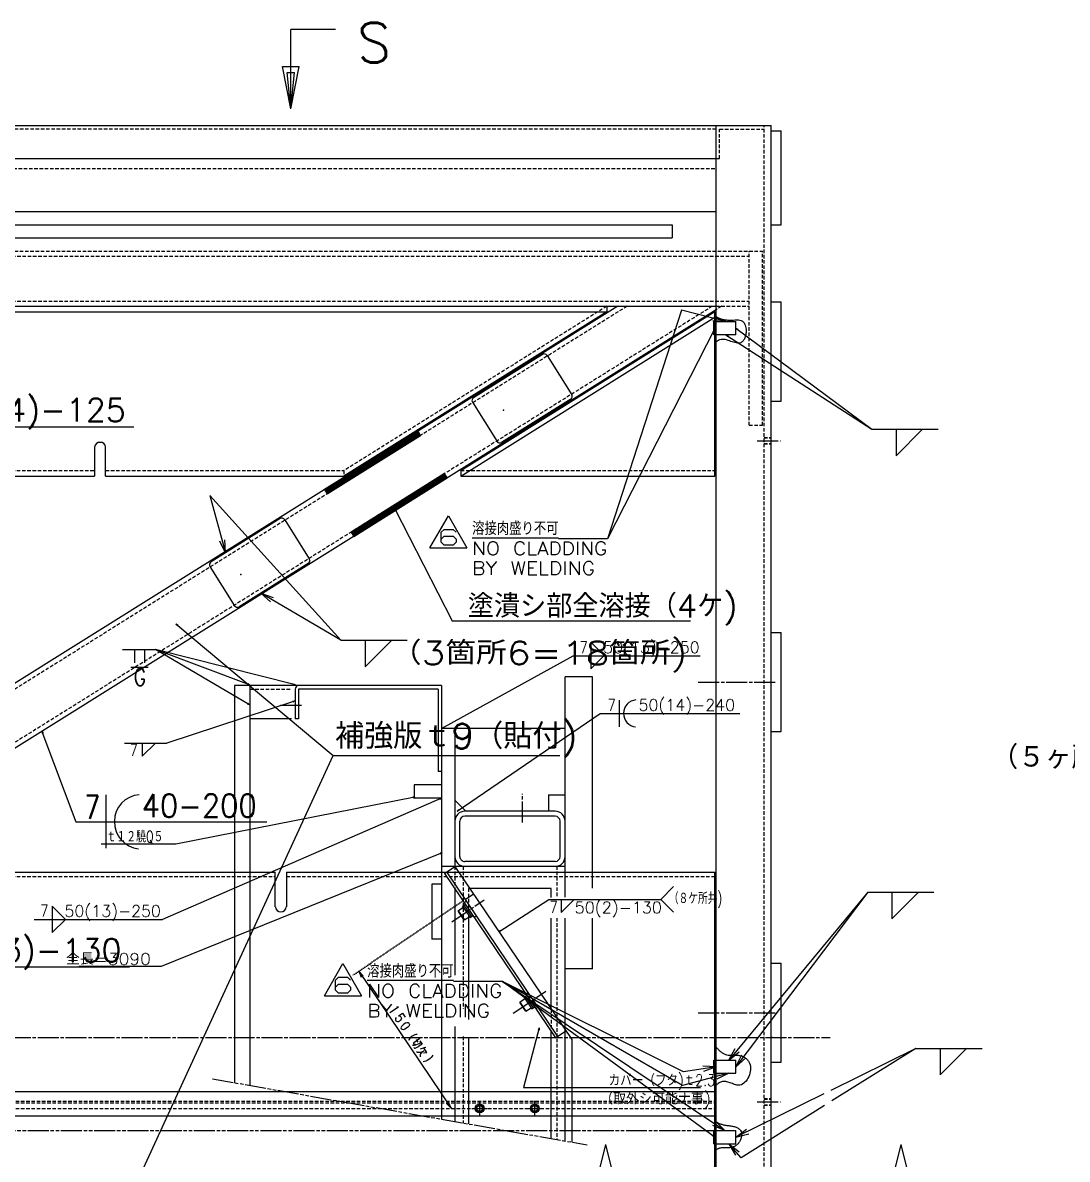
# Model space of a CAD drawing. Header units: inches. Extents: x -3285 to 2472, y -2323 to 2240.
# Drawn here: x 279 to 1227, y 1209 to 2240 of the extents above; entities that cross this region are included whole.
import ezdxf
from ezdxf.enums import TextEntityAlignment as Align

# ---------------------------------------------------------------- set-up
doc = ezdxf.new("R2010")
doc.units = ezdxf.units.IN
doc.header["$MEASUREMENT"] = 0
for name, pattern in [('CENTERLINE', [25.4, 19.05, -1.5875, 3.175, -1.5875]), ('DASHED', [4.7625, 3.175, -1.5875]), ('GAP', [2541.524, 0, -1.524, 2540]), ('PHANTOM', [30.1625, 19.05, -1.5875, 3.175, -1.5875, 3.175, -1.5875]), ('SOLID', [0])]:
    doc.linetypes.add(name, pattern=pattern)
for name, color, linetype in [('0$C$L0$V_1_', 7, 'SOLID'), ('0$C$L0$V_DRAWING', 7, 'SOLID'), ('0$C$L0$V_PV', 7, 'SOLID'), ('Layer11$C$L11$V_1_', 52, 'SOLID'), ('Layer11$C$L11$V_DRAWING', 52, 'SOLID'), ('Layer11$C$L11$V_PV', 52, 'SOLID'), ('Layer12$C$L12$V_1_', 52, 'SOLID'), ('Layer12$C$L12$V_PV', 52, 'SOLID'), ('Layer13$C$L13$V_1_', 52, 'SOLID'), ('Layer13$C$L13$V_PV', 52, 'SOLID'), ('Layer14$C$L14$V_1_', 52, 'SOLID'), ('Layer14$C$L14$V_PV', 52, 'SOLID'), ('Layer21$C$L21$V_1_', 2, 'SOLID'), ('Layer21$C$L21$V_DRAWING', 2, 'SOLID'), ('Layer21$C$L21$V_PV', 2, 'SOLID'), ('Layer7$C$L7$V_PV', 52, 'SOLID'), ('Layer8$C$L8$V_1_', 40, 'SOLID'), ('Layer8$C$L8$V_DRAWING', 40, 'SOLID'), ('Layer8$C$L8$V_PV', 40, 'SOLID'), ('Layer9$C$L9$V_1_', 254, 'SOLID')]:
    doc.layers.add(name, color=color, linetype=linetype)
doc.styles.add('CADRASTD', font='txt', dxfattribs={"bigfont": 'bigfont'})
doc.dimstyles.new('DIM2', dxfattribs={"dimtxt": 0.156, "dimasz": 2, "dimexe": 0, "dimexo": 0, "dimgap": 0.078, "dimtad": 3, "dimzin": 0, "dimdsep": 46, "dimtxsty": 'CADRASTD', "dimblk": 'CADRA_ARROW22_5OPEN', "dimblk1": 'CADRA_ARROW22_5OPEN', "dimblk2": 'CADRA_ARROW22_5OPEN', "dimcen": 0.09, "dimaunit": 1, "dimadec": 17154, "dimazin": 0, "dimtfac": 1, "dimtofl": 0, "dimtmove": 0, "dimatfit": 3, "dimldrblk": 'CADRA_ARROW22_5OPEN', "dimfxl": 1, "dimtolj": 1, "dimtzin": 0, "dimarcsym": 0})

# ---------------------------------------------------------------- blocks, each defined once
blk = doc.blocks.new('TAB102_SYM015')
at = {"layer": 'Layer11$C$L11$V_DRAWING'}
for p, q in [((1.71, 2.35), (2.16, 2.8)), ((1.71, 0.85), (1.71, 2.35)), ((1.71, 1.3), (2.16, 1.75)), ((2.16, 2.8), (3.51, 2.8)), ((2.16, 1.75), (3.51, 1.75)), ((3.51, 2.8), (3.96, 2.35)), ((3.51, 1.75), (3.96, 1.3)), ((2.16, 0.4), (1.71, 0.85)), ((3.51, 0.4), (2.16, 0.4)), ((3.96, 0.85), (3.51, 0.4)), ((3.96, 1.3), (3.96, 0.85))]:
    blk.add_line(p, q, dxfattribs=at)
at = {"layer": 'Layer21$C$L21$V_DRAWING'}
for p, q in [((0, 0), (2.8, 4.85)), ((2.8, 4.85), (5.6, 0)), ((0, 0), (5.6, 0))]:
    blk.add_line(p, q, dxfattribs=at)
blk = doc.blocks.new('CADRA_ARROW22_5OPEN')
at = {"layer": 'Layer8$C$L8$V_DRAWING', "color": 6}
for q in [(-0.99, 0), (-0.98, 0.2), (-0.98, -0.2)]:
    blk.add_line((0, 0), q, dxfattribs=at)
blk = doc.blocks.new('BLOCK34')
at = {"layer": 'Layer21$C$L21$V_DRAWING', "color": 20}
for p, q in [((3138, -190), (3138, -178)), ((3138, -178), (3140, -178)), ((3140, -178), (3158, -178)), ((3158, -190), (3158, -178)), ((3140, -190), (3138, -190)), ((3158, -190), (3140, -190)), ((3138, -848), (3145, -848)), ((3138, -860), (3138, -848)), ((3145, -848), (3158, -848)), ((3158, -860), (3158, -848)), ((3138, -860), (3145, -860)), ((3145, -860), (3158, -860)), ((3138, -912), (3145, -912)), ((3138, -924), (3138, -912)), ((3145, -912), (3158, -912)), ((3158, -924), (3158, -912)), ((3138, -924), (3145, -924)), ((3145, -924), (3158, -924))]:
    blk.add_line(p, q, dxfattribs=at)
blk = doc.blocks.new('BLOCK36')
at = {"layer": '0$C$L0$V_DRAWING'}
blk.add_point((0, 0), dxfattribs=at)
blk.add_point((0, 0), dxfattribs=at)
blk.add_point((0, 0), dxfattribs=at)
blk.add_point((0, 0), dxfattribs=at)
at = {"layer": 'Layer21$C$L21$V_DRAWING', "color": 20}
for p, q in [((-20, 21), (-20, -21)), ((57, 24), (-17, 24)), ((60, 21), (60, -21)), ((57, -24), (-17, -24))]:
    blk.add_line(p, q, dxfattribs=at)
for centre, start, end in [((-17, 21), 90, 180), ((57, 21), 0, 90), ((-17, -21), 180, 269.9999), ((57, -21), 269.9999, 360)]:
    blk.add_arc(centre, 3, start, end, dxfattribs=at)
blk = doc.blocks.new('BLOCK35')
at = {"layer": '0$C$L0$V_DRAWING', "xscale": 1.000000010567625, "yscale": 1.000000010567625, "zscale": 1.000000010567625, "rotation": 32.02455975926377}
for p in [(2957, -258.3), (2718.8, -407.3)]:
    blk.add_blockref('BLOCK36', p, dxfattribs=at)
blk = doc.blocks.new('BLOCK40')
at = {"layer": '0$C$L0$V_DRAWING', "color": 4}
for p, q in [((2535, 26.6), (2535, 0)), ((2545, 0), (2545, 26.6)), ((2699, -390.6), (2699, -359.1)), ((2709, -359.1), (2709, -390.6))]:
    blk.add_line(p, q, dxfattribs=at)
for centre, radius, start, end in [((2539.6, 26.1), 4.63, 85.1493, 174.1459), ((2540.4, 26.1), 4.63, 5.8541, 94.8508), ((2703.8, -390.3), 4.78, 183.0719, 272.7731), ((2704.2, -390.3), 4.78, 267.2268, 356.9282)]:
    blk.add_arc(centre, radius, start, end, dxfattribs=at)
blk = doc.blocks.new('BLOCK39')
at = {"layer": 'Layer12$C$L12$V_PV', "color": 34, "linetype": 'DASHED'}
for p, q in [((700.8, 663.5), (462.2, 514.3)), ((13, 514.3), (236, 514.3)), ((246, 514.3), (462.2, 514.3)), ((462.2, 514.3), (462.2, 509.2)), ((568.3, 514.3), (799, 514.3)), ((13, 146.2), (400, 146.2)), ((410, 146.2), (799, 146.2)), ((12, -57.8), (799, -57.8)), ((12, -59.2), (799, -59.2)), ((12, -64.5), (799, -64.5))]:
    blk.add_line(p, q, dxfattribs=at)
at = {"layer": 'Layer21$C$L21$V_DRAWING', "color": 4}
for p, q in [((1, 663.5), (700.8, 663.5)), ((700.8, 663.5), (700.8, 658.5)), ((1, 658.5), (700.8, 658.5)), ((700.8, 658.5), (462.2, 509.2)), ((568.3, 514.3), (799, 658.6)), ((568.3, 509.3), (799, 653.5)), ((799, 509.2), (799, 658.6)), ((13, 509.2), (236, 509.2)), ((246, 509.2), (462.2, 509.2)), ((568.3, 514.3), (568.3, 509.3)), ((568.3, 509.2), (799, 509.2)), ((13, 150.1), (400, 150.1)), ((410, 150.1), (799, 150.1)), ((799, -150), (799, 150.1))]:
    blk.add_line(p, q, dxfattribs=at)
at = {"layer": '0$C$L0$V_DRAWING', "color": 4}
blk.add_blockref('BLOCK40', (-2299, 509.2), dxfattribs=at)
blk = doc.blocks.new('CADRA_PFIG_SECTION_ARROWHEAD')
at = {"linetype": 'SOLID'}
for p, q in [((0, 0.0747), (0.2998, 0)), ((0, -0.0747), (0, 0.0747)), ((0, -0.0747), (0.2998, 0))]:
    blk.add_line(p, q, dxfattribs=at)
blk = doc.blocks.new('*X60')
at = {"layer": 'Layer7$C$L7$V_PV', "color": 194}
for p, q in [((-338.2, 533.8), (-324, 548)), ((-335.8, 535.3), (-321.6, 549.5)), ((-333.4, 536.8), (-320.3, 549.8)), ((-331, 538.3), (-320, 549.3)), ((-328.6, 539.8), (-319.7, 548.7)), ((-326.2, 541.3), (-319.3, 548.2)), ((-323.8, 542.8), (-319, 547.6)), ((-321.4, 544.3), (-318.6, 547.1)), ((-355, 523.3), (-340.8, 537.5)), ((-352.6, 524.8), (-338.4, 539)), ((-350.2, 526.3), (-336, 540.5)), ((-347.8, 527.8), (-333.6, 542)), ((-345.4, 529.3), (-331.2, 543.5)), ((-343, 530.8), (-328.8, 545)), ((-340.6, 532.3), (-326.4, 546.5)), ((-319, 545.8), (-318.3, 546.5)), ((-371.8, 512.8), (-357.6, 527)), ((-369.4, 514.3), (-355.2, 528.5)), ((-367, 515.8), (-352.8, 530)), ((-364.6, 517.3), (-350.4, 531.5)), ((-362.2, 518.8), (-348, 533)), ((-359.8, 520.3), (-345.6, 534.5)), ((-357.4, 521.8), (-343.2, 536)), ((-388.6, 502.3), (-374.4, 516.5)), ((-386.2, 503.8), (-372, 518)), ((-383.8, 505.3), (-369.6, 519.5)), ((-381.4, 506.8), (-367.2, 521)), ((-379, 508.3), (-364.8, 522.5)), ((-376.6, 509.8), (-362.4, 524)), ((-374.2, 511.3), (-360, 525.5)), ((-403.3, 493.9), (-391.2, 506)), ((-402.9, 493.3), (-388.8, 507.5)), ((-400.5, 494.8), (-386.4, 509)), ((-398.1, 496.3), (-384, 510.5)), ((-395.7, 497.8), (-381.6, 512)), ((-393.4, 499.3), (-379.2, 513.5)), ((-391, 500.8), (-376.8, 515)), ((-318.4, 492.5), (-304.3, 506.6)), ((-316, 494), (-301.9, 508.1)), ((-313.7, 495.5), (-299.5, 509.6)), ((-311.3, 497), (-297.1, 511.1)), ((-308.9, 498.5), (-296.2, 511.2)), ((-306.5, 500), (-295.8, 510.6)), ((-304.1, 501.5), (-295.5, 510.1)), ((-301.7, 503), (-295.1, 509.5)), ((-299.3, 504.5), (-294.8, 509)), ((-296.9, 506), (-294.4, 508.4)), ((-294.5, 507.5), (-294.1, 507.9)), ((-405, 496.6), (-403.2, 498.5)), ((-404.7, 496.1), (-400.8, 500)), ((-404.3, 495.5), (-398.4, 501.5)), ((-404, 495), (-396, 503)), ((-403.6, 494.4), (-393.6, 504.5)), ((-335.2, 482), (-321.1, 496.1)), ((-332.8, 483.5), (-318.7, 497.6)), ((-330.4, 485), (-316.3, 499.1)), ((-328, 486.5), (-313.9, 500.6)), ((-325.6, 488), (-311.5, 502.1)), ((-323.2, 489.5), (-309.1, 503.6)), ((-320.8, 491), (-306.7, 505.1)), ((-352, 471.5), (-337.8, 485.6)), ((-349.6, 473), (-335.4, 487.1)), ((-347.2, 474.5), (-333, 488.6)), ((-344.8, 476), (-330.7, 490.1)), ((-342.4, 477.5), (-328.3, 491.6)), ((-340, 479), (-325.9, 493.1)), ((-337.6, 480.5), (-323.5, 494.6)), ((-368.8, 461), (-354.6, 475.1)), ((-366.4, 462.5), (-352.2, 476.6)), ((-364, 464), (-349.8, 478.1)), ((-361.6, 465.5), (-347.4, 479.6)), ((-359.2, 467), (-345, 481.1)), ((-356.8, 468.5), (-342.6, 482.6)), ((-354.4, 470), (-340.2, 484.1)), ((-379.8, 456.3), (-371.4, 464.7)), ((-379.4, 455.7), (-369, 466.1)), ((-379.1, 455.2), (-366.6, 467.6)), ((-378.4, 455), (-364.2, 469.1)), ((-376, 456.5), (-361.8, 470.6)), ((-373.6, 458), (-359.4, 472.1)), ((-371.2, 459.5), (-357, 473.6)), ((-381.2, 458.5), (-381, 458.7)), ((-380.8, 457.9), (-378.6, 460.2)), ((-380.5, 457.4), (-376.2, 461.7)), ((-380.1, 456.8), (-373.8, 463.2))]:
    blk.add_line(p, q, dxfattribs=at)
blk = doc.blocks.new('BLOCK42')
at = {"layer": '0$C$L0$V_DRAWING', "color": 194}
for p in [(0, 0), (1, 0)]:
    blk.add_point(p, dxfattribs=at)
at = {"layer": '0$C$L0$V_DRAWING'}
for p in [(0, 0), (1, 0)]:
    blk.add_point(p, dxfattribs=at)
at = {"layer": 'Layer11$C$L11$V_DRAWING', "color": 194}
for points in [[(-320.5, 550.1), (-405.3, 497.1), (-402.9, 493.3), (-318.1, 546.3)], [(-296.4, 511.6), (-381.2, 458.5), (-378.8, 454.7), (-294, 507.8)]]:
    blk.add_lwpolyline(points, close=True, dxfattribs=at)
at = {"layer": 'Layer7$C$L7$V_PV', "color": 194}
blk.add_blockref('*X60', (0, 0), dxfattribs=at)
blk = doc.blocks.new('BLOCK54')
at = {"layer": '0$C$L0$V_DRAWING'}
for p in [(0, 0), (0, 0), (1, 0)]:
    blk.add_point(p, dxfattribs=at)
at = {"layer": 'Layer11$C$L11$V_DRAWING', "color": 6}
blk.add_circle((0, 0), 3, dxfattribs=at)
at = {"layer": 'Layer13$C$L13$V_PV', "color": 6, "linetype": 'CENTERLINE'}
for p, q in [((-7, 0), (7, 0)), ((0, -7), (0, 7))]:
    blk.add_line(p, q, dxfattribs=at)
at = {"layer": 'Layer21$C$L21$V_DRAWING'}
blk.add_circle((0, 0), 4, dxfattribs=at)
at = {"layer": 'Layer21$C$L21$V_DRAWING', "color": 6}
blk.add_circle((0, 0), 2.6, dxfattribs=at)
blk = doc.blocks.new('BLOCK56')
at = {"layer": '0$C$L0$V_DRAWING'}
blk.add_point((0, 0), dxfattribs=at)
blk.add_point((0, 0), dxfattribs=at)
blk.add_point((0, 0), dxfattribs=at)
blk.add_point((0, 0), dxfattribs=at)
blk.add_point((0, 0), dxfattribs=at)
blk.add_point((0, 0), dxfattribs=at)
blk.add_point((0, 0), dxfattribs=at)
blk.add_point((0, 0), dxfattribs=at)
blk.add_point((0, 0), dxfattribs=at)
at = {"layer": 'Layer21$C$L21$V_DRAWING', "color": 4}
for p, q in [((-6.2, 1.6), (-6.2, 0)), ((6.2, 1.6), (-6.2, 1.6)), ((-6.1, 3.1), (-6.1, 1.6)), ((6.1, 3.1), (-6.1, 3.1)), ((-5, 8.7), (-4.3, 9.1)), ((5, 8.7), (-5, 8.7)), ((-5, 8.7), (-5, 3.1)), ((4.3, 9.1), (-4.3, 9.1)), ((-0.4, 3.1), (0, 1.6)), ((0, 3.1), (0.4, 1.6)), ((5, 8.7), (4.3, 9.1)), ((5, 8.7), (5, 3.1)), ((6.1, 3.1), (6.1, 1.6)), ((6.2, 1.6), (6.2, 0))]:
    blk.add_line(p, q, dxfattribs=at)
blk = doc.blocks.new('*D414')
at = {"layer": 'Layer9$C$L9$V_1_', "linetype": 'GAP'}
blk.add_line((678.4, 1443), (578.2, 1375.4), dxfattribs=at)
at = {"layer": 'Layer9$C$L9$V_1_'}
for p, q in [((583.9, 1379.2), (586.2, 1373.7)), ((583.9, 1379.2), (588.1, 1375)), ((583.9, 1379.2), (667.8, 1254.9)), ((667.8, 1254.9), (663.5, 1259.1)), ((667.8, 1254.9), (665.4, 1260.4))]:
    blk.add_line(p, q, dxfattribs=at)

msp = doc.modelspace()

# ---------------------------------------------------------------- linework, layer by layer
at = {"layer": 'Layer11$C$L11$V_1_'}
for p, q in [((369.445, 1671.061), (399.472, 1671.061)), ((778.505, 1665.522), (893.788, 1665.522)), ((802.926, 1613.124), (929.683, 1613.124)), ((371.424, 1586.241), (409.931, 1586.241)), ((418.06, 1494.63), (350.086, 1494.63)), ((857.991, 1444.43), (869.746, 1456.185)), ((756.526, 1444.43), (857.991, 1444.43)), ((857.991, 1444.43), (869.746, 1432.675)), ((289.509, 1426.233), (405.828, 1426.233)), ((404.517, 1383.655), (329.996, 1383.655)), ((733.589, 1273.575), (894.142, 1273.575))]:
    msp.add_line(p, q, dxfattribs=at)
at = {"layer": 'Layer11$C$L11$V_PV'}
for p, q in [((155.809, 1873.314), (379.813, 1873.314)), ((1049.592, 1870.93), (1109.645, 1870.93)), ((567.751, 1679.501), (448.951, 1810.988)), ((668.868, 1697.072), (885.051, 1697.072)), ((567.751, 1679.501), (627.804, 1679.501)), ((560.802, 1575.003), (766.463, 1575.003)), ((327.189, 1514.868), (500.438, 1514.868)), ((1045.913, 1450.856), (1105.966, 1450.856)), ((152.002, 1383.07), (376.006, 1383.07)), ((1089.547, 1309.144), (1012.302, 1271.048)), ((1089.546, 1309.144), (1013.393, 1261.503)), ((1089.547, 1309.144), (1149.6, 1309.144)), ((1006.742, 1257.343), (930.896, 1209.894))]:
    msp.add_line(p, q, dxfattribs=at)
at = {"layer": 'Layer12$C$L12$V_1_', "linetype": 'DASHED'}
for p, q in [((485.196, 1635.127), (522.997, 1635.127)), ((671.196, 1474.328), (671.196, 1454.121)), ((678.796, 1474.328), (678.796, 1345.425)), ((763.597, 1474.328), (763.597, 1447.021)), ((683.697, 1454.328), (683.697, 1428.48)), ((679.722, 1441.48), (681.628, 1442.766)), ((688.669, 1428.216), (690.576, 1429.502)), ((763.597, 1427.51), (763.597, 1226.549)), ((735.641, 1358.577), (737.548, 1359.863)), ((744.588, 1345.312), (746.495, 1346.598)), ((758.697, 1344.604), (758.697, 1324.397)), ((771.197, 1324.661), (771.197, 1326.072)), ((678.797, 1319.927), (678.797, 1241.501))]:
    msp.add_line(p, q, dxfattribs=at)
at = {"layer": 'Layer12$C$L12$V_PV', "linetype": 'DASHED'}
for p, q in [((951.741, 530.605), (951.741, 2146.605)), ((908.241, 2143.404), (-2191.757, 2143.404)), ((911.44, 2143.404), (951.741, 2143.404)), ((911.44, 2116.605), (911.44, 2143.404)), ((908.241, 2116.605), (911.44, 2116.605)), ((-2191.757, 2107.605), (908.241, 2107.605)), ((-2228.759, 2032.604), (950.241, 2032.604)), ((938.241, 1874.603), (938.241, 2032.603)), ((950.241, 1874.603), (950.241, 2032.603)), ((-2216.759, 2028.104), (938.241, 2028.104)), ((-2216.759, 1987.105), (938.241, 1987.105)), ((827.438, 1982.605), (108.241, 1532.772)), ((904.754, 1982.605), (108.241, 1484.413)), ((913.24, 1982.604), (908.24, 1979.477)), ((908.241, 1982.605), (938.241, 1982.605)), ((938.241, 1874.605), (950.241, 1874.605)), ((951.741, 1863.605), (958.241, 1863.605)), ((951.741, 1863.063), (958.241, 1863.063)), ((951.741, 1858.146), (958.241, 1858.146)), ((951.741, 1857.605), (958.241, 1857.605)), ((951.741, 1263.605), (958.241, 1263.605)), ((951.741, 1263.063), (958.241, 1263.063)), ((951.741, 1258.146), (958.241, 1258.146)), ((951.741, 1257.605), (958.241, 1257.605))]:
    msp.add_line(p, q, dxfattribs=at)
at = {"layer": 'Layer13$C$L13$V_1_', "linetype": 'CENTERLINE'}
for p, q in [((531.897, 1620.329), (511.896, 1620.329)), ((732.498, 1514.301), (732.498, 1540.202)), ((668.278, 1424.112), (697.742, 1443.986)), ((724.197, 1341.208), (753.661, 1361.082))]:
    msp.add_line(p, q, dxfattribs=at)
at = {"layer": 'Layer13$C$L13$V_PV', "linetype": 'CENTERLINE'}
for p, q in [((945.662, 1860.605), (966.791, 1860.605)), ((892.091, 1641.605), (963.241, 1641.605)), ((892.091, 1341.605), (963.241, 1341.605)), ((-2399.831, 1319.105), (1011.83, 1319.105)), ((945.662, 1260.605), (966.791, 1260.605))]:
    msp.add_line(p, q, dxfattribs=at)
at = {"layer": 'Layer14$C$L14$V_1_', "linetype": 'PHANTOM'}
msp.add_line((451.195, 1281.633), (791.195, 1221.682), dxfattribs=at)
at = {"layer": 'Layer14$C$L14$V_PV', "linetype": 'PHANTOM'}
msp.add_line((-2189.758, 1234.605), (906.24, 1234.605), dxfattribs=at)
at = {"layer": 'Layer21$C$L21$V_1_'}
for p, q in [((380.425, 1671.061), (380.425, 1659.053)), ((389.425, 1671.061), (389.425, 1659.053)), ((806.568, 1665.598), (794.485, 1677.681)), ((794.486, 1677.681), (794.486, 1653.514)), ((806.568, 1665.598), (794.485, 1653.514)), ((377.246, 1655.061), (392.775, 1655.061)), ((771.197, 1545.567), (771.197, 1646.328)), ((796.198, 1646.328), (771.197, 1646.328)), ((796.198, 1454.538), (796.198, 1646.328)), ((659.197, 1638.328), (471.197, 1638.328)), ((471.197, 1638.328), (471.197, 1278.107)), ((485.197, 1638.328), (485.197, 1275.638)), ((526.197, 1635.128), (526.197, 1608.328)), ((655.997, 1635.128), (529.396, 1635.128)), ((529.396, 1635.128), (529.396, 1608.328)), ((655.997, 1635.127), (655.997, 1560.327)), ((659.197, 1638.328), (659.197, 1474.328)), ((820.389, 1625.282), (820.389, 1601.115)), ((522.997, 1608.327), (485.196, 1608.327)), ((529.396, 1608.328), (526.197, 1608.328)), ((671.197, 1599.328), (659.197, 1599.328)), ((771.198, 1599.329), (671.197, 1599.329)), ((671.197, 1599.329), (671.197, 1474.328)), ((771.198, 1515.329), (771.198, 1597.328)), ((387.404, 1586.241), (387.404, 1574.233)), ((399.412, 1586.241), (387.404, 1574.233)), ((659.197, 1560.328), (655.997, 1560.328)), ((659.197, 1548.328), (634.196, 1548.328)), ((634.196, 1548.328), (634.196, 1536.328)), ((756.197, 1539.329), (771.197, 1539.329)), ((756.197, 1539.329), (756.197, 1524.329)), ((659.197, 1536.328), (634.196, 1536.328)), ((681.195, 1524.329), (671.195, 1534.329)), ((762.196, 1524.329), (680.197, 1524.329)), ((762.198, 1519.829), (680.197, 1519.829)), ((675.697, 1483.328), (675.697, 1515.329)), ((766.697, 1483.328), (766.697, 1515.329)), ((771.197, 1446.502), (771.197, 1515.329)), ((762.197, 1478.828), (680.195, 1478.828)), ((771.197, 1474.328), (659.197, 1474.328)), ((659.197, 1474.328), (659.197, 1244.957)), ((661.828, 1468.01), (671.196, 1474.328)), ((661.828, 1468.01), (762.482, 1318.783)), ((663.734, 1469.296), (764.389, 1320.069)), ((671.196, 1474.328), (777.196, 1317.177)), ((659.197, 1458.329), (650.197, 1458.329)), ((650.197, 1458.329), (650.197, 1408.328)), ((671.197, 1454.121), (671.197, 1375.616)), ((758.698, 1454.328), (683.697, 1454.328)), ((758.698, 1446.156), (758.698, 1454.328)), ((680.51, 1444.425), (687.971, 1449.457)), ((779.514, 1444.431), (767.506, 1432.422)), ((767.506, 1444.43), (767.506, 1432.422)), ((305.588, 1438.391), (305.588, 1414.224)), ((317.671, 1426.307), (305.588, 1438.39)), ((317.671, 1426.307), (305.588, 1414.224)), ((683.697, 1428.48), (683.697, 1335.479)), ((758.698, 1344.604), (758.698, 1427.51)), ((771.197, 1334.097), (771.197, 1427.51)), ((796.198, 1381.328), (796.198, 1427.51)), ((659.197, 1408.328), (650.197, 1408.328)), ((796.198, 1381.328), (771.198, 1381.328)), ((771.197, 1326.072), (771.197, 1334.096)), ((671.197, 1329.208), (671.197, 1242.842)), ((758.697, 1227.413), (758.697, 1324.397)), ((762.482, 1318.783), (771.85, 1325.102)), ((771.197, 1225.209), (771.197, 1324.661)), ((683.697, 1319.482), (683.697, 1240.637)), ((777.197, 1317.178), (777.197, 1224.151))]:
    msp.add_line(p, q, dxfattribs=at)
for centre, radius, start, end in [((529.396, 1635.128), 3.2, 90.000037, 179.999964), ((836.567, 1613.124), 12.309, 94.878431, 263.852065), ((680.197, 1515.329), 9, 89.999982, 179.999964), ((680.197, 1515.329), 4.5, 89.999982, 179.999964), ((762.196, 1515.329), 9, 0, 89.999982), ((762.198, 1515.329), 4.5, 0, 89.999982), ((680.197, 1483.328), 9, 179.999964, 270.000001), ((680.196, 1483.328), 4.5, 179.999964, 270.000001), ((762.196, 1483.328), 9, 270.000018, 360), ((762.198, 1483.328), 4.5, 270.000018, 360)]:
    msp.add_arc(centre, radius, start, end, dxfattribs=at)
at = {"layer": 'Layer21$C$L21$V_PV'}
for p, q in [((562.902, 2233.543), (522.273, 2233.543)), ((522.273, 2161.776), (522.273, 2233.543)), ((522.273, 2161.777), (514.665, 2200.028)), ((514.665, 2200.027), (529.882, 2200.027)), ((522.273, 2161.776), (529.882, 2200.027)), ((519.024, 2194.767), (525.522, 2194.767)), ((522.273, 2161.778), (519.024, 2194.767)), ((522.273, 2161.776), (525.522, 2194.768)), ((-2241.759, 2146.605), (958.241, 2146.605)), ((908.241, 530.605), (908.241, 2146.605)), ((958.241, 530.605), (958.241, 2146.605)), ((958.241, 2141.602), (967.241, 2141.602)), ((967.241, 2056.6), (967.241, 2141.602)), ((-2191.757, 2116.605), (908.241, 2116.605)), ((-2191.757, 2068.604), (908.241, 2068.604)), ((-2166.759, 2056.603), (868.241, 2056.603)), ((868.241, 2056.603), (868.241, 2044.604)), ((958.241, 2056.6), (967.241, 2056.6)), ((-2166.759, 2044.604), (868.241, 2044.604)), ((-2191.757, 1982.605), (908.241, 1982.605)), ((818.951, 1982.605), (108.241, 1538.08)), ((958.241, 1986.603), (967.241, 1986.603)), ((967.241, 1896.603), (967.241, 1986.604)), ((908.24, 1979.477), (108.241, 1479.105)), ((958.241, 1896.603), (967.241, 1896.603)), ((1095.717, 1871.081), (1071.55, 1846.913)), ((1071.551, 1870.93), (1071.551, 1846.914)), ((958.241, 1686.604), (967.241, 1686.604)), ((967.241, 1596.605), (967.241, 1686.605)), ((613.876, 1679.651), (589.709, 1655.485)), ((589.71, 1679.501), (589.71, 1655.485)), ((958.241, 1596.604), (967.241, 1596.604)), ((354.41, 1539.183), (354.41, 1490.851)), ((1092.038, 1451.007), (1067.872, 1426.841)), ((1067.873, 1450.856), (1067.873, 1426.84)), ((958.241, 1386.605), (967.241, 1386.605)), ((967.241, 1296.605), (967.241, 1386.605)), ((1135.672, 1309.295), (1111.506, 1285.128)), ((1111.507, 1309.144), (1111.507, 1285.128)), ((958.241, 1296.605), (967.241, 1296.605)), ((-2191.757, 1270.105), (907.241, 1270.105)), ((-2191.757, 1248.105), (907.241, 1248.105))]:
    msp.add_line(p, q, dxfattribs=at)
at = {"layer": 'Layer21$C$L21$V_PV', "color": 6}
for p, q in [((876.755, 1978.925), (809.579, 1771.568)), ((878.738, 1287.942), (714.332, 1370.032)), ((877.764, 1275.495), (714.332, 1370.032))]:
    msp.add_line(p, q, dxfattribs=at)
at = {"layer": 'Layer21$C$L21$V_PV'}
msp.add_arc((386.767, 1514.868), 24.619, 94.878431, 263.852065, dxfattribs=at)
for points, knots in [([(908.221, 1971.973), (909.278, 1971.75), (911.386, 1971.306), (914.55, 1970.606), (917.799, 1970.082), (921.013, 1969.896), (924.118, 1970.091), (927.007, 1970.26), (929.737, 1970.127), (932.105, 1969.288), (933.72, 1967.583), (934.733, 1965.494), (935.33, 1963.063), (935.549, 1960.178), (935.274, 1957.015), (934.399, 1953.845), (932.998, 1951.2), (930.442, 1948.919), (926.126, 1949.096), (921.572, 1950.784), (916.745, 1952.477), (912.849, 1952.691), (910.789, 1951.847), (909.985, 1951.422), (909.206, 1950.943), (908.698, 1950.604), (908.444, 1950.436)], [0, 0, 0, 0, 3.24138855, 6.46259401, 9.72249485, 13.10521585, 16.0918053, 19.04973937, 21.78641237, 24.26052709, 26.3555826, 28.65022026, 31.1610903, 33.8229616, 37.30014719, 40.63212433, 43.62165176, 46.21195091, 50.42078658, 55.5754861, 60.95049877, 65.79350101, 66.69178247, 67.60235077, 68.52004493, 69.43392945, 69.43392945, 69.43392945, 69.43392945]), ([(908.341, 1310.338), (908.989, 1309.599), (910.294, 1308.11), (912.509, 1306.137), (914.94, 1304.498), (917.648, 1303.363), (920.583, 1302.994), (923.589, 1303.041), (926.639, 1303.12), (929.663, 1302.86), (932.521, 1301.946), (935.076, 1300.473), (937.231, 1298.437), (939.294, 1294.983), (939.777, 1289.645), (938.161, 1283.571), (935.067, 1278.404), (930.463, 1275.4), (925.87, 1276.086), (922.046, 1277.609), (918.162, 1279.109), (914.766, 1279.464), (912.451, 1278.679), (910.974, 1277.872), (909.578, 1276.892), (908.701, 1276.164), (908.265, 1275.801)], [0, 0, 0, 0, 2.94802858, 5.93681275, 8.87103277, 11.7122262, 14.65254291, 17.6674815, 20.73194421, 23.80584412, 26.72389863, 29.6595281, 32.58340369, 35.52459982, 41.54600813, 48.01087911, 54.15074538, 59.38731294, 63.24524818, 67.51462911, 71.80007581, 75.74637254, 77.37595861, 79.06254954, 80.78281002, 82.48326382, 82.48326382, 82.48326382, 82.48326382]), ([(908.258, 1242.616), (908.719, 1242.352), (909.643, 1241.823), (911.086, 1241.138), (912.562, 1240.547), (913.977, 1240.103), (915.32, 1239.793), (916.591, 1239.572), (917.891, 1239.39), (919.851, 1239.143), (922.457, 1238.793), (925.576, 1238.107), (928.394, 1236.972), (930.515, 1235.056), (931.379, 1232.465), (931.392, 1229.744), (930.745, 1226.962), (929.525, 1224.372), (927.771, 1222.202), (925.64, 1220.554), (923.243, 1219.434), (920.802, 1218.886), (918.443, 1218.849), (916.225, 1218.99), (914.02, 1219.074), (912.25, 1218.893), (910.966, 1218.523), (910.109, 1218.198), (909.271, 1217.821), (908.725, 1217.542), (908.452, 1217.402)], [0, 0, 0, 0, 1.59358185, 3.19381096, 4.78657335, 6.35988774, 7.63734195, 8.91942636, 10.22670821, 11.57725984, 14.84585139, 18.11329279, 21.13569192, 23.88517835, 26.36681044, 29.08496237, 31.96946877, 34.86760524, 37.60023977, 40.26038396, 42.88094658, 45.47625022, 47.70138174, 49.93444487, 52.14448798, 54.32106891, 55.22947568, 56.14632363, 57.06757419, 57.98593488, 57.98593488, 57.98593488, 57.98593488])]:
    msp.add_open_spline(points, degree=3, knots=knots, dxfattribs=at)
at = {"layer": 'Layer8$C$L8$V_PV', "color": 6}
for p, q in [((917.24, 1968.605), (876.755, 1978.925)), ((917.24, 1968.605), (906.414, 1973.781)), ((917.24, 1968.605), (905.257, 1969.244)), ((714.332, 1370.032), (916.262, 1234.605)), ((908.222, 1292.462), (878.738, 1287.942)), ((908.222, 1292.462), (896.234, 1292.993)), ((908.222, 1292.462), (896.943, 1288.365)), ((919.74, 1286.605), (877.764, 1275.495)), ((919.74, 1286.605), (907.764, 1285.857)), ((919.74, 1286.605), (908.962, 1281.331)), ((916.262, 1234.605), (905.183, 1239.217)), ((916.262, 1234.605), (907.791, 1243.105))]:
    msp.add_line(p, q, dxfattribs=at)
at = {"layer": 'Layer8$C$L8$V_PV'}
for p, q in [((448.952, 1810.987), (463.097, 1758.764)), ((463.097, 1758.764), (457.76, 1769.512)), ((463.097, 1758.764), (462.28, 1770.736)), ((567.75, 1679.5), (494.963, 1722.247)), ((494.963, 1722.247), (503.926, 1714.268)), ((494.963, 1722.247), (506.297, 1718.305)), ((1045.913, 1450.855), (919.74, 1298.605)), ((1045.913, 1450.856), (926.24, 1292.605)), ((919.74, 1298.605), (925.448, 1309.161)), ((919.74, 1298.605), (929.053, 1306.173)), ((926.24, 1292.605), (931.472, 1303.404)), ((926.24, 1292.605), (935.206, 1300.58)), ((1006.058, 1267.969), (926.241, 1228.605)), ((926.241, 1228.605), (935.761, 1235.91)), ((926.241, 1228.605), (937.832, 1231.711)), ((930.896, 1209.894), (919.741, 1222.605)), ((919.741, 1222.605), (925.745, 1212.215)), ((919.741, 1222.605), (929.264, 1215.304))]:
    msp.add_line(p, q, dxfattribs=at)
at = {"layer": 'Layer9$C$L9$V_1_'}
for p, q in [((619.932, 1346.719), (612.27, 1341.551)), ((619.932, 1346.719), (618.466, 1346.953)), ((632.567, 1320.336), (631.592, 1319.615)), ((633.647, 1320.939), (632.567, 1320.336)), ((634.765, 1321.412), (633.647, 1320.939)), ((635.902, 1321.71), (634.765, 1321.412)), ((636.975, 1321.809), (635.902, 1321.71)), ((629.41, 1316.862), (629.226, 1316.456)), ((629.986, 1317.845), (629.41, 1316.862)), ((630.72, 1318.777), (629.986, 1317.845)), ((631.592, 1319.615), (630.72, 1318.777)), ((632.753, 1311.998), (634.245, 1312.082)), ((633.554, 1313.952), (633.535, 1313.869)), ((633.535, 1313.869), (633.539, 1313.864)), ((633.539, 1313.864), (633.59, 1313.641)), ((633.589, 1314.046), (633.554, 1313.952)), ((633.635, 1314.124), (633.589, 1314.046)), ((633.59, 1313.641), (633.686, 1313.424)), ((633.702, 1314.209), (633.635, 1314.124)), ((633.686, 1313.424), (633.81, 1313.242)), ((633.777, 1314.282), (633.702, 1314.209)), ((633.858, 1314.345), (633.777, 1314.282)), ((633.81, 1313.242), (634.008, 1313.094)), ((639.393, 1318.078), (633.858, 1314.345)), ((634.008, 1313.094), (634.11, 1313.054)), ((634.054, 1310.015), (634.272, 1309.599)), ((634.11, 1313.054), (634.219, 1313.002)), ((634.219, 1313.002), (634.365, 1313.006)), ((634.245, 1312.082), (635.77, 1312.392)), ((634.365, 1313.006), (634.486, 1313.01)), ((634.486, 1313.01), (634.634, 1313.048)), ((634.634, 1313.048), (634.717, 1313.072)), ((634.717, 1313.072), (635.317, 1313.321)), ((635.223, 1309.365), (637.653, 1310.629)), ((635.77, 1312.392), (637.28, 1312.909)), ((637.998, 1315.004), (636.395, 1317.379)), ((637.28, 1312.909), (638.758, 1313.656)), ((637.653, 1310.629), (638.468, 1311.148)), ((641.499, 1313.192), (638.468, 1311.148)), ((638.758, 1313.656), (640.154, 1314.598)), ((639.535, 1316.103), (641.499, 1313.192)), ((640.154, 1314.598), (640.412, 1314.803)), ((641.897, 1309.295), (643.747, 1309.933)), ((643.747, 1309.933), (644.775, 1310.392)), ((634.272, 1309.599), (634.486, 1309.337)), ((634.486, 1309.337), (634.604, 1309.291)), ((634.604, 1309.291), (634.732, 1309.284)), ((634.732, 1309.284), (634.878, 1309.289)), ((634.878, 1309.289), (635.032, 1309.299)), ((635.032, 1309.299), (635.174, 1309.364)), ((635.174, 1309.364), (635.223, 1309.365)), ((636.466, 1306.273), (637.146, 1305.926)), ((637.146, 1305.926), (637.924, 1305.709)), ((637.924, 1305.709), (638.791, 1305.637)), ((638.791, 1305.637), (639.684, 1305.708)), ((639.79, 1303.31), (639.621, 1302.477)), ((639.621, 1302.477), (639.632, 1301.671)), ((639.632, 1301.671), (639.654, 1301.436)), ((639.684, 1305.708), (640.612, 1305.912)), ((640.113, 1304.153), (639.79, 1303.31)), ((640.059, 1308.936), (641.897, 1309.295)), ((640.597, 1304.979), (640.113, 1304.153)), ((641.206, 1305.766), (640.597, 1304.979)), ((640.612, 1305.912), (641.334, 1306.164)), ((641.922, 1306.467), (641.206, 1305.766)), ((641.334, 1306.164), (641.971, 1306.469)), ((641.971, 1306.469), (642.311, 1306.699)), ((642.311, 1306.699), (643.367, 1307.411)), ((642.694, 1305.175), (644.894, 1305.44)), ((645.667, 1305.617), (642.96, 1309.63)), ((644.894, 1305.44), (645.667, 1305.617))]:
    msp.add_line(p, q, dxfattribs=at)
for points in [[(620.145, 1338.704), (623.606, 1341.038), (626.049, 1337.416)], [(617.809, 1337.216), (617.337, 1336.315), (617.191, 1335.49), (617.334, 1334.776), (617.729, 1334.207), (618.341, 1333.818), (619.131, 1333.644), (620.065, 1333.72), (621.104, 1334.08)], [(620.145, 1338.704), (620.871, 1338.663), (621.538, 1338.374), (622.09, 1337.884), (622.469, 1337.24), (622.617, 1336.489), (622.477, 1335.681), (621.992, 1334.862), (621.104, 1334.08)], [(629.775, 1331.773), (628.91, 1332.374), (627.685, 1332.393), (626.272, 1331.947), (624.842, 1331.153), (623.57, 1330.125), (622.627, 1328.982), (622.186, 1327.838), (622.419, 1326.811)], [(629.775, 1331.773), (630.009, 1330.745), (629.569, 1329.6), (628.626, 1328.456), (627.354, 1327.429), (625.925, 1326.634), (624.511, 1326.189), (623.285, 1326.209), (622.419, 1326.811)], [(651.151, 1303.021), (650.633, 1302.056), (649.788, 1301.046), (648.697, 1300.047), (647.444, 1299.114), (646.109, 1298.301), (644.774, 1297.665), (643.521, 1297.259), (642.432, 1297.14)]]:
    msp.add_lwpolyline(points, dxfattribs=at)

# ---------------------------------------------------------------- block references
at = {"layer": '0$C$L0$V_1_', "xscale": 0.9999997958529157, "yscale": 0.9999997958529157, "zscale": 0.9999997958529157, "rotation": 124.0000004550733}
for p in [(684.196, 1434.848), (740.115, 1351.944)]:
    msp.add_blockref('BLOCK56', p, dxfattribs=at)
at = {"layer": '0$C$L0$V_1_'}
for p in [(693.697, 1254.737), (743.697, 1254.737)]:
    msp.add_blockref('BLOCK54', p, dxfattribs=at)
at = {"layer": '0$C$L0$V_PV'}
for name, p in [('BLOCK35', (-2241.759, 2146.605)), ('BLOCK34', (-2231.759, 2146.605)), ('BLOCK42', (958.241, 1319.105))]:
    msp.add_blockref(name, p, dxfattribs=at)
for name, p, xscale, yscale, zscale in [('BLOCK39', (108.241, 1319.105), 1.000000357627954, 1.000000357627954, 1.000000357627954), ('TAB102_SYM015', (648.539, 1763.355), 5.999999999999999, 5.999999999999999, 5.999999999999999), ('TAB102_SYM015', (552.741, 1356.988), 5.999999999999999, 5.999999999999999, 5.999999999999999)]:
    msp.add_blockref(name, p, dxfattribs=dict(at, xscale=xscale, yscale=yscale, zscale=zscale))
at = {"layer": 'Layer8$C$L8$V_PV', "xscale": 152.4000363350001, "yscale": 152.4000363350001, "zscale": 152.4000363350001, "rotation": 90.0000000000002}
for p in [(808.31, 1176.358), (1076.096, 1176.358)]:
    msp.add_blockref('CADRA_PFIG_SECTION_ARROWHEAD', p, dxfattribs=at)
at = {"layer": 'Layer9$C$L9$V_1_'}
msp.add_blockref('*D414', (0, 0), dxfattribs=at)

# ---------------------------------------------------------------- texts
at = {"layer": 'Layer8$C$L8$V_1_', "style": 'CADRASTD'}
for s, height, width, p, p2 in [('7', 10.5, 0.857143, (784.555, 1667.777), (791.755, 1667.777)), ('50(13)-250', 10.5, 0.857143, (805.737, 1667.85), (893.331, 1667.85)), ('G', 15.75, 0.857143, (379.895, 1638.227), (390.695, 1638.227)), ('7', 10.5, 0.857143, (809.881, 1615.572), (817.081, 1615.572)), ('50(14)-240', 10.5, 0.857143, (837.872, 1615.572), (925.466, 1615.572)), ('7', 10.5, 0.857143, (376.243, 1574.648), (383.443, 1574.648)), ('ｔ１２驍Q５', 10.5, 0.6763, (354.89, 1496.13), (406.728, 1496.13)), ('50(2)-130', 10.5, 0.857143, (779.894, 1431.778), (859.094, 1431.778)), ('（８ケ所共)', 10.5, 0.6763, (865.396, 1440.149), (913.733, 1440.149)), ('7', 10.5, 0.857143, (294.915, 1428.85), (302.115, 1428.85)), ('50(13)-250', 10.5, 0.857143, (316.84, 1428.56), (404.433, 1428.56)), ('7', 10.5, 0.857143, (757.227, 1432.26), (764.427, 1432.26)), ('全長=3090', 10.5, 0.857143, (318.275, 1385.155), (395.315, 1385.155)), ('カバー（フタ)ｔ2.3', 10.5, 0.6763, (810.746, 1275.075), (907.321, 1275.075)), ('（取外シ可能ナ事)', 10.5, 0.857143, (802.999, 1258.424), (903.547, 1258.424))]:
    msp.add_text(s, height=height, dxfattribs=dict(at, width=width)).set_placement(p, p2, align=Align.FIT)
at = {"layer": 'Layer8$C$L8$V_PV', "style": 'CADRASTD'}
for s, height, width, p, p2 in [('40(4)-125', 21, 0.857143, (215.27, 1877.97), (372.457, 1877.97)), ('塗潰シ部全溶接（4ケ)', 21.00001, 0.857143, (682.901, 1700.072), (927.702, 1700.072)), ('（3箇所6=18箇所)', 21.00001, 0.857143, (613.111, 1657.524), (882.247, 1657.524)), ('補強版ｔ9（貼付)', 22.9688, 0.857143, (562.431, 1581.044), (782.38, 1581.044)), ('（５ヶ所)', 21, 0.857143, (1158.137, 1562.913), (1268.513, 1562.913)), ('7', 21, 0.857143, (334.952, 1517.527), (349.352, 1517.527)), ('40-200', 21, 0.857144, (386.946, 1518.913), (491.346, 1518.913)), ('40(3)-130', 21, 0.857143, (211.463, 1387.724), (368.65, 1387.724))]:
    msp.add_text(s, height=height, dxfattribs=dict(at, width=width)).set_placement(p, p2, align=Align.FIT)
at = {"layer": 'Layer8$C$L8$V_PV', "color": 6, "style": 'CADRASTD', "width": 0.7326}
for s, p, p2 in [('%%u溶接肉盛り不可', (686.794, 1774.949), (765.255, 1774.949)), ('%%u', (692.365, 1780.949), (692.365, 1780.949)), ('NO CLADDING', (686.794, 1756.949), (809.563, 1756.949)), ('BY WELDING', (686.794, 1738.949), (798.486, 1738.949)), ('%%u溶接肉盛り不可', (591.541, 1373.393), (670.002, 1373.393)), ('%%u', (597.112, 1379.393), (597.112, 1379.393)), ('NO CLADDING', (591.541, 1355.393), (714.31, 1355.393)), ('BY WELDING', (591.541, 1337.393), (703.233, 1337.393))]:
    msp.add_text(s, height=12, dxfattribs=at).set_placement(p, p2, align=Align.FIT)
at = {"layer": 'Layer8$C$L8$V_PV', "insert": (582.362, 2203.836), "char_height": 36, "width": 41.72053, "attachment_point": 7, "line_spacing_factor": 0.9, "style": 'CADRASTD'}
msp.add_mtext('S', dxfattribs=at)

# ---------------------------------------------------------------- leaders
for points in [[(907.241, 1962.345), (809.563, 1771.589), (765.255, 1771.589)], [(926.24, 1962.603), (1049.592, 1870.928)], [(917.24, 1956.604), (1049.592, 1870.929)], [(616.698, 1798.667), (668.869, 1697.072)], [(417.897, 1694.369), (560.802, 1575.002)], [(484.905, 1638.944), (399.471, 1671.062)], [(484.905, 1620.966), (399.471, 1671.062)], [(526.418, 1638.944), (399.472, 1671.062)], [(659.197, 1599.328), (778.506, 1665.523)], [(525.764, 1624.235), (409.931, 1586.242)], [(673.38, 1524.541), (802.926, 1613.123)], [(296.411, 1596.799), (327.189, 1514.867)], [(302.248, 1012.791), (560.802, 1575.002)], [(634.931, 1537.131), (418.06, 1494.63)], [(659.197, 1536.327), (405.828, 1426.233)], [(659.685, 1486.632), (404.517, 1383.656)], [(711.171, 1415.062), (756.526, 1444.431)], [(907.327, 1228.428), (714.31, 1370.033), (670.002, 1370.033)], [(747.809, 1327.875), (733.588, 1273.575)]]:
    msp.add_leader(points, dimstyle='DIM2')

doc.saveas('drawing.dxf')
